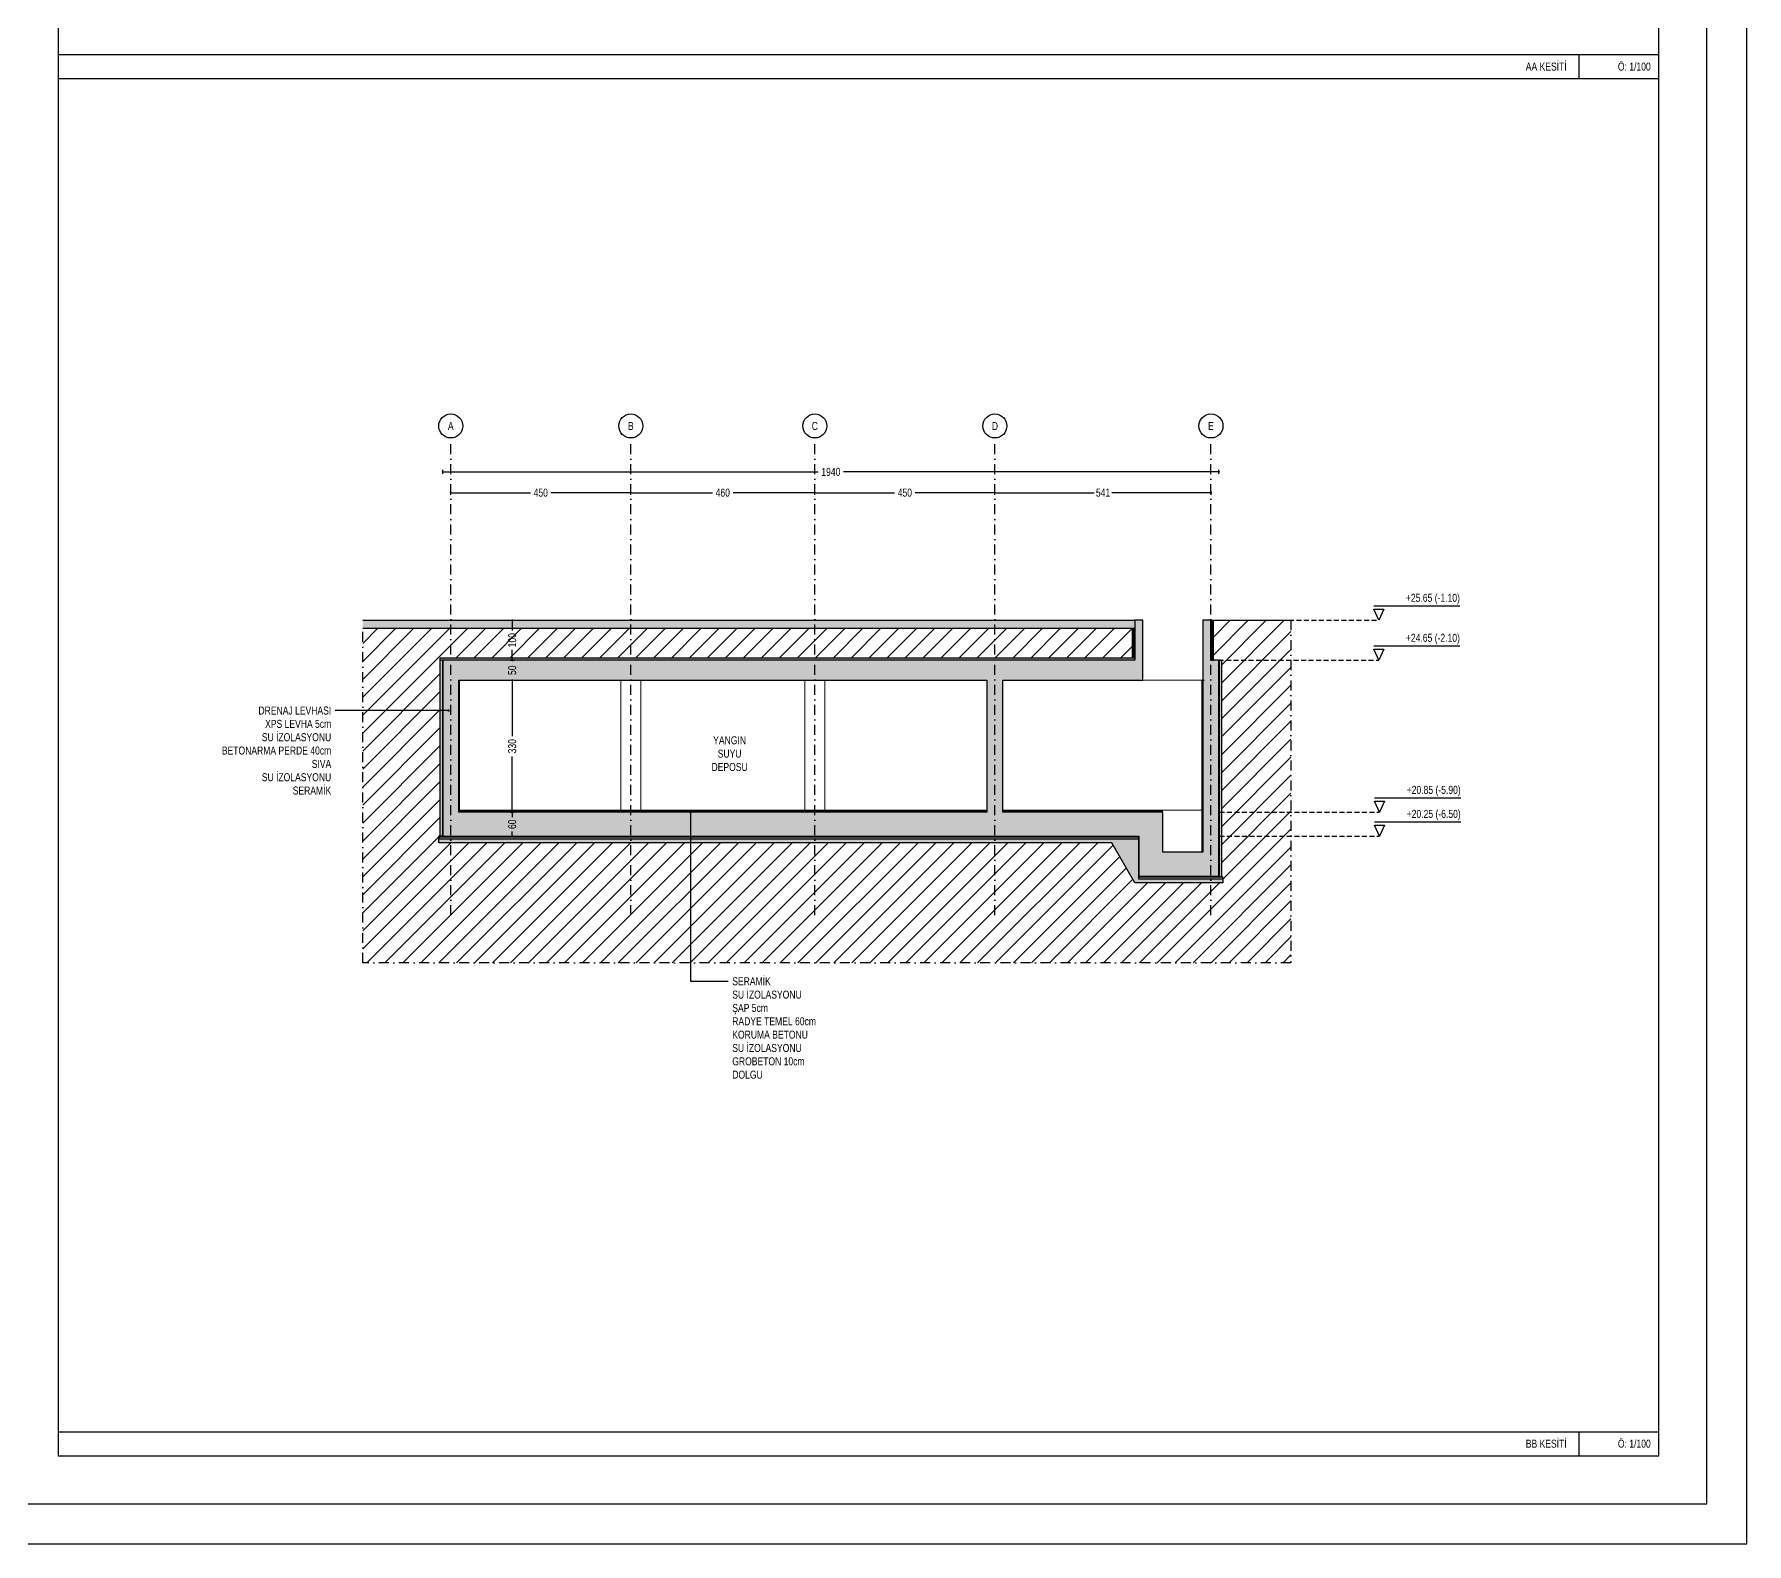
# Model space of a CAD drawing. Header units: centimetres. Extents: x 26569 to 160723, y -3143 to 14565.
# Drawn here: x 153141 to 157421, y -3143 to 630 of the extents above; entities that cross this region are included whole.
import ezdxf
from ezdxf import colors
from ezdxf.entities.mleader import LeaderData, LeaderLine
from ezdxf.enums import TextEntityAlignment as Align
from ezdxf.math import Vec2, Vec3

# ---------------------------------------------------------------- set-up
doc = ezdxf.new("R2010")
doc.units = ezdxf.units.CM
doc.header["$LTSCALE"] = 100
doc.linetypes.add('DASHDOT2', pattern=[0.5, 0.25, -0.125, 0, -0.125])
doc.linetypes.add('HIDDEN2', pattern=[0.1875, 0.125, -0.0625])
for name, color, linetype in [('A-ANNO-DIMS', 187, 'Continuous'), ('A-ANNO-GRID', 155, 'DASHDOT2'), ('A-ANNO-TEXT', 50, 'Continuous'), ('A-ANNO-TTBL', 157, 'Continuous'), ('A-FNSH-TILE', 63, 'Continuous'), ('A-HATCH', 253, 'Continuous'), ('A-WALL-INSL', 249, 'Continuous'), ('S-CONC', 5, 'Continuous'), ('S-HTCH', 8, 'Continuous')]:
    doc.layers.add(name, color=color, linetype=linetype)
doc.layers.add('AS_GORUNUS', color=7, linetype='Continuous', lineweight=18)
doc.styles.add('Fields_100', font='act_simplex.shx', dxfattribs={"width": 0.8, "height": 20})
doc.dimstyles.new('FIELDS_100', dxfattribs={"dimscale": 0, "dimtxt": 20, "dimasz": 5, "dimexe": 5, "dimexo": 5, "dimgap": 5, "dimtad": 0, "dimdec": 0, "dimzin": 0, "dimdsep": 46, "dimtxsty": 'Fields_100', "dimblk": 'DOT', "dimcen": 0.09, "dimclrt": 50, "dimadec": 0, "dimazin": 0, "dimtfac": 1, "dimtdec": 0, "dimtix": 1, "dimtofl": 0, "dimtmove": 1, "dimatfit": 3, "dimfxl": 5, "dimfxlon": 1, "dimtolj": 1, "dimtzin": 0, "dimarcsym": 0})
pattern_1 = [(50, (126707.68, 4406.43), (18.218467, -1.5939086), [1.905, -20.955]), (355, (126707.68, 4406.43), (-3.524342, 19.105685), [1.524, -16.764058]), (100.451445, (126709.199, 4406.298), (14.694125, 17.511775), [1.619001, -17.809024]), (46.1842, (126707.68, 4411.51), (27.107904, -4.204233), [2.8575, -31.4325]), (96.63556, (126709.94, 4411.16), (23.740413, 24.742612), [2.428502, -26.71356]), (351.18415, (126707.68, 4411.51), (23.740413, 24.742612), [2.285997, -25.145973]), (21, (126710.22, 4410.24), (15.161439, -10.22652), [1.905, -20.955]), (326, (126710.22, 4410.24), (6.180203, 18.418797), [1.524, -16.764]), (71.451445, (126711.484, 4409.388), (21.341642, 8.192277), [1.619001, -17.808994]), (37.5, (126707.6806, 4406.4304), (0.3088603, 8.4555039), [0, -16.5608, 0, -17.018, 0, -16.8275]), (7.5, (126707.681, 4406.43), (6.6819663, 10.0180575), [0, -9.7028, 0, -16.1798, 0, -6.4135]), (327.5, (126702.0164, 4406.4304), (13.5590595, -0.5728744), [0, -6.35, 0, -19.812, 0, -26.289]), (317.5, (126699.476, 4406.43), (14.812918, 2.542649), [0, -8.255, 0, -13.1572, 0, -18.669])]
pattern_2 = [(0, (131680.0949, 4852.4166), (1.905, 1.09985226), [1.27, -2.54]), (120, (131680.0949, 4852.4166), (-1.904999996, 1.099852265), [1.27, -2.54]), (60, (131680.0949, 4852.4166), (4e-09, 2.199704523), [-2.54, 1.27])]

# ---------------------------------------------------------------- blocks, each defined once
blk = doc.blocks.new('_Dot')
at = {"color": 0, "linetype": 'ByBlock', "lineweight": -2}
blk.add_line((-0.5, 0), (-1, 0), dxfattribs=at)
at = {"color": 0, "linetype": 'ByBlock', "const_width": 0.5}
blk.add_lwpolyline([(-0.25, 0, 1), (0.25, 0, 1)], format="xyb", close=True, dxfattribs=at)
blk = doc.blocks.new('*D633')
at = {"layer": 'A-ANNO-DIMS', "color": 0, "lineweight": -2, "transparency": 16777216}
for p, q in [((154330.6, -1314.7), (154340.6, -1314.7)), ((154335.6, -1319.7), (154335.6, -1326.8)), ((154335.6, -1369.7), (154335.6, -1362.7)), ((154330.6, -1374.7), (154340.6, -1374.7))]:
    blk.add_line(p, q, dxfattribs=at)
at = {"layer": 'DEFPOINTS', "color": 0, "transparency": 16777216}
for p in [(154201.9, -1314.7), (154335.6, -1314.7), (154161.9, -1374.7)]:
    blk.add_point(p, dxfattribs=at)
at = {"layer": 'A-ANNO-DIMS', "color": 0, "lineweight": -2, "transparency": 16777216, "xscale": 5, "yscale": 5, "zscale": 5}
for p, rotation in [((154335.6, -1314.7), 90), ((154335.6, -1374.7), 270)]:
    blk.add_blockref('_Dot', p, dxfattribs=dict(at, rotation=rotation))
at = {"layer": 'A-ANNO-DIMS', "color": 50, "transparency": 16777216, "insert": (154335.6, -1344.7), "char_height": 20, "attachment_point": 5, "rotation": 90, "style": 'Fields_100'}
blk.add_mtext('\\A1;60', dxfattribs=at)
blk = doc.blocks.new('*D634')
at = {"layer": 'A-ANNO-DIMS', "color": 0, "lineweight": -2, "transparency": 16777216}
for p, q in [((154330.6, -984.7), (154340.6, -984.7)), ((154335.6, -989.7), (154335.6, -1124.2)), ((154335.6, -1309.7), (154335.6, -1175.3)), ((154330.6, -1314.7), (154340.6, -1314.7))]:
    blk.add_line(p, q, dxfattribs=at)
at = {"layer": 'DEFPOINTS', "color": 0, "transparency": 16777216}
for p in [(154201.9, -984.7), (154335.6, -984.7), (154201.9, -1314.7)]:
    blk.add_point(p, dxfattribs=at)
at = {"layer": 'A-ANNO-DIMS', "color": 0, "lineweight": -2, "transparency": 16777216, "xscale": 5, "yscale": 5, "zscale": 5}
for p, rotation in [((154335.6, -984.7), 90), ((154335.6, -1314.7), 270)]:
    blk.add_blockref('_Dot', p, dxfattribs=dict(at, rotation=rotation))
at = {"layer": 'A-ANNO-DIMS', "color": 50, "transparency": 16777216, "insert": (154335.6, -1149.7), "char_height": 20, "attachment_point": 5, "rotation": 90, "style": 'Fields_100'}
blk.add_mtext('\\A1;330', dxfattribs=at)
blk = doc.blocks.new('*D635')
at = {"layer": 'A-ANNO-DIMS', "color": 0, "lineweight": -2, "transparency": 16777216}
for p, q in [((154330.6, -934.7), (154340.6, -934.7)), ((154335.6, -929.7), (154335.6, -924.7)), ((154330.6, -984.7), (154340.6, -984.7)), ((154335.6, -989.7), (154335.6, -994.7))]:
    blk.add_line(p, q, dxfattribs=at)
at = {"layer": 'DEFPOINTS', "color": 0, "transparency": 16777216}
for p in [(154161.9, -934.7), (154335.6, -934.7), (154201.9, -984.7)]:
    blk.add_point(p, dxfattribs=at)
at = {"layer": 'A-ANNO-DIMS', "color": 0, "lineweight": -2, "transparency": 16777216, "xscale": 5, "yscale": 5, "zscale": 5}
for p, rotation in [((154335.6, -934.7), 270), ((154335.6, -984.7), 90)]:
    blk.add_blockref('_Dot', p, dxfattribs=dict(at, rotation=rotation))
at = {"layer": 'A-ANNO-DIMS', "color": 50, "transparency": 16777216, "insert": (154335.6, -959.7), "char_height": 20, "attachment_point": 5, "rotation": 90, "style": 'Fields_100'}
blk.add_mtext('\\A1;50', dxfattribs=at)
blk = doc.blocks.new('*D636')
at = {"layer": 'A-ANNO-DIMS', "color": 0, "lineweight": -2, "transparency": 16777216}
for p, q in [((154330.6, -834.7), (154340.6, -834.7)), ((154335.6, -839.7), (154335.6, -860.7)), ((154330.6, -934.7), (154340.6, -934.7)), ((154335.6, -929.7), (154335.6, -908.8))]:
    blk.add_line(p, q, dxfattribs=at)
at = {"layer": 'DEFPOINTS', "color": 0, "transparency": 16777216}
for p in [(154161.9, -834.7), (154335.6, -834.7), (154161.9, -934.7)]:
    blk.add_point(p, dxfattribs=at)
at = {"layer": 'A-ANNO-DIMS', "color": 0, "lineweight": -2, "transparency": 16777216, "xscale": 5, "yscale": 5, "zscale": 5}
for p, rotation in [((154335.6, -834.7), 90), ((154335.6, -934.7), 270)]:
    blk.add_blockref('_Dot', p, dxfattribs=dict(at, rotation=rotation))
at = {"layer": 'A-ANNO-DIMS', "color": 50, "transparency": 16777216, "insert": (154335.6, -884.7), "char_height": 20, "attachment_point": 5, "rotation": 90, "style": 'Fields_100'}
blk.add_mtext('\\A1;100', dxfattribs=at)
blk = doc.blocks.new('*D629')
at = {"layer": 'A-ANNO-DIMS', "color": 0, "lineweight": -2, "transparency": 16777216}
for p, q in [((154181.9, -521), (154181.9, -511)), ((154631.9, -521), (154631.9, -511)), ((154186.9, -516), (154381.4, -516)), ((154626.9, -516), (154432.5, -516))]:
    blk.add_line(p, q, dxfattribs=at)
at = {"layer": 'DEFPOINTS', "color": 0, "transparency": 16777216}
for p in [(154631.9, -516), (154181.9, -651.9), (154631.9, -651.9)]:
    blk.add_point(p, dxfattribs=at)
at = {"layer": 'A-ANNO-DIMS', "color": 0, "lineweight": -2, "transparency": 16777216, "xscale": 5, "yscale": 5, "zscale": 5, "rotation": 180}
blk.add_blockref('_Dot', (154181.9, -516), dxfattribs=at)
at = {"layer": 'A-ANNO-DIMS', "color": 0, "lineweight": -2, "transparency": 16777216, "xscale": 5, "yscale": 5, "zscale": 5}
blk.add_blockref('_Dot', (154631.9, -516), dxfattribs=at)
at = {"layer": 'A-ANNO-DIMS', "color": 50, "transparency": 16777216, "insert": (154406.9, -516), "char_height": 20, "attachment_point": 5, "style": 'Fields_100'}
blk.add_mtext('\\A1;450', dxfattribs=at)
blk = doc.blocks.new('*D630')
at = {"layer": 'A-ANNO-DIMS', "color": 0, "lineweight": -2, "transparency": 16777216}
for p, q in [((154631.9, -521), (154631.9, -511)), ((155091.9, -521), (155091.9, -511)), ((154636.9, -516), (154836.4, -516)), ((155086.9, -516), (154887.5, -516))]:
    blk.add_line(p, q, dxfattribs=at)
at = {"layer": 'DEFPOINTS', "color": 0, "transparency": 16777216}
for p in [(155091.9, -516), (155091.9, -838), (154631.9, -932)]:
    blk.add_point(p, dxfattribs=at)
at = {"layer": 'A-ANNO-DIMS', "color": 0, "lineweight": -2, "transparency": 16777216, "xscale": 5, "yscale": 5, "zscale": 5, "rotation": 180}
blk.add_blockref('_Dot', (154631.9, -516), dxfattribs=at)
at = {"layer": 'A-ANNO-DIMS', "color": 0, "lineweight": -2, "transparency": 16777216, "xscale": 5, "yscale": 5, "zscale": 5}
blk.add_blockref('_Dot', (155091.9, -516), dxfattribs=at)
at = {"layer": 'A-ANNO-DIMS', "color": 50, "transparency": 16777216, "insert": (154861.9, -516), "char_height": 20, "attachment_point": 5, "style": 'Fields_100'}
blk.add_mtext('\\A1;460', dxfattribs=at)
blk = doc.blocks.new('*D631')
at = {"layer": 'A-ANNO-DIMS', "color": 0, "lineweight": -2, "transparency": 16777216}
for p, q in [((155091.9, -521), (155091.9, -511)), ((155541.9, -521), (155541.9, -511)), ((155096.9, -516), (155291.4, -516)), ((155536.9, -516), (155342.5, -516))]:
    blk.add_line(p, q, dxfattribs=at)
at = {"layer": 'DEFPOINTS', "color": 0, "transparency": 16777216}
for p in [(155541.9, -516), (155091.9, -651.9), (155541.9, -651.9)]:
    blk.add_point(p, dxfattribs=at)
at = {"layer": 'A-ANNO-DIMS', "color": 0, "lineweight": -2, "transparency": 16777216, "xscale": 5, "yscale": 5, "zscale": 5, "rotation": 180}
blk.add_blockref('_Dot', (155091.9, -516), dxfattribs=at)
at = {"layer": 'A-ANNO-DIMS', "color": 0, "lineweight": -2, "transparency": 16777216, "xscale": 5, "yscale": 5, "zscale": 5}
blk.add_blockref('_Dot', (155541.9, -516), dxfattribs=at)
at = {"layer": 'A-ANNO-DIMS', "color": 50, "transparency": 16777216, "insert": (155316.9, -516), "char_height": 20, "attachment_point": 5, "style": 'Fields_100'}
blk.add_mtext('\\A1;450', dxfattribs=at)
blk = doc.blocks.new('*D632')
at = {"layer": 'A-ANNO-DIMS', "color": 0, "lineweight": -2, "transparency": 16777216}
for p, q in [((155541.9, -521), (155541.9, -511)), ((156082.4, -521), (156082.4, -511)), ((155546.9, -516), (155790.1, -516)), ((156077.4, -516), (155834.3, -516))]:
    blk.add_line(p, q, dxfattribs=at)
at = {"layer": 'DEFPOINTS', "color": 0, "transparency": 16777216}
for p in [(156082.4, -516), (155541.9, -651.9), (156082.4, -651.9)]:
    blk.add_point(p, dxfattribs=at)
at = {"layer": 'A-ANNO-DIMS', "color": 0, "lineweight": -2, "transparency": 16777216, "xscale": 5, "yscale": 5, "zscale": 5, "rotation": 180}
blk.add_blockref('_Dot', (155541.9, -516), dxfattribs=at)
at = {"layer": 'A-ANNO-DIMS', "color": 0, "lineweight": -2, "transparency": 16777216, "xscale": 5, "yscale": 5, "zscale": 5}
blk.add_blockref('_Dot', (156082.4, -516), dxfattribs=at)
at = {"layer": 'A-ANNO-DIMS', "color": 50, "transparency": 16777216, "insert": (155812.2, -516), "char_height": 20, "attachment_point": 5, "style": 'Fields_100'}
blk.add_mtext('\\A1;541', dxfattribs=at)
blk = doc.blocks.new('*D637')
at = {"layer": 'A-ANNO-DIMS', "color": 0, "lineweight": -2, "transparency": 16777216}
for p, q in [((154161.9, -469.2), (154161.9, -459.2)), ((154166.9, -464.2), (155100.3, -464.2)), ((156096.9, -464.2), (155163.6, -464.2)), ((156101.9, -469.2), (156101.9, -459.2))]:
    blk.add_line(p, q, dxfattribs=at)
at = {"layer": 'DEFPOINTS', "color": 0, "transparency": 16777216}
for p in [(156101.9, -464.2), (154161.9, -934.7), (156101.9, -934.7)]:
    blk.add_point(p, dxfattribs=at)
at = {"layer": 'A-ANNO-DIMS', "color": 0, "lineweight": -2, "transparency": 16777216, "xscale": 5, "yscale": 5, "zscale": 5, "rotation": 180}
blk.add_blockref('_Dot', (154161.9, -464.2), dxfattribs=at)
at = {"layer": 'A-ANNO-DIMS', "color": 0, "lineweight": -2, "transparency": 16777216, "xscale": 5, "yscale": 5, "zscale": 5}
blk.add_blockref('_Dot', (156101.9, -464.2), dxfattribs=at)
at = {"layer": 'A-ANNO-DIMS', "color": 50, "transparency": 16777216, "insert": (155131.9, -464.2), "char_height": 20, "attachment_point": 5, "style": 'Fields_100'}
blk.add_mtext('\\A1;1940', dxfattribs=at)

msp = doc.modelspace()

# ---------------------------------------------------------------- hatches: boundary and pattern name
at = {"layer": 'A-HATCH'}
h = msp.add_hatch(dxfattribs=at)
h.set_pattern_fill('LINE', color=256, scale=10, angle=45, style=0)
h.set_pattern_definition([(45, (126707.68, 4406.43), (-22.45064, 22.45064), [])])
h.paths.add_polyline_path([(155885.94, -928.73), (155885.94, -854.72), (153961.94, -854.72), (153961.94, -1690.72), (156281.94, -1690.72), (156281.94, -834.73), (156087.95, -834.73), (156087.95, -934.23), (156107.94, -933.73), (156107.95, -1475.72), (156111.94, -1475.72), (156111.94, -1490.72), (155891.94, -1490.72), (155834.22, -1390.73), (154151.94, -1390.73), (154151.94, -1375.73), (154155.94, -1375.73), (154155.94, -928.72)])
at = {"layer": 'A-WALL-INSL', "linetype": 'HIDDEN2', "ltscale": 0.5}
h = msp.add_hatch(dxfattribs=at)
h.set_pattern_fill('HONEY', color=256, scale=0.4, style=0)
h.set_pattern_definition(pattern_2)
h.paths.add_polyline_path([(155890.94, -854.72), (155885.94, -854.72), (155885.94, -928.73), (155890.94, -928.73)])
h = msp.add_hatch(dxfattribs=at)
h.set_pattern_fill('HONEY', color=256, scale=0.4, style=0)
h.set_pattern_definition(pattern_2)
h.paths.add_polyline_path([(156082.95, -834.73), (156087.95, -834.73), (156087.95, -934.23), (156082.95, -934.23)])
h = msp.add_hatch(dxfattribs=at)
h.set_pattern_fill('HONEY', color=256, scale=0.4, style=0)
h.set_pattern_definition([(0, (129950.0967, 4406.4231), (1.905, 1.09985226), [1.27, -2.54]), (120, (129950.0967, 4406.4231), (-1.904999996, 1.099852265), [1.27, -2.54]), (60, (129950.0967, 4406.4231), (4e-09, 2.199704523), [-2.54, 1.27])])
h.paths.add_polyline_path([(154155.94, -1374.72), (154155.94, -933.73), (154160.94, -933.73), (154160.94, -1374.72)])
h = msp.add_hatch(dxfattribs=at)
h.set_pattern_fill('HONEY', color=256, scale=0.4, style=0)
h.set_pattern_definition([(0, (131897.0967, 4406.4231), (1.905, 1.09985226), [1.27, -2.54]), (120, (131897.0967, 4406.4231), (-1.904999996, 1.099852265), [1.27, -2.54]), (60, (131897.0967, 4406.4231), (4e-09, 2.199704523), [-2.54, 1.27])])
h.paths.add_polyline_path([(156102.94, -1475.22), (156102.94, -933.73), (156107.94, -933.73), (156107.94, -1475.22)])
at = {"layer": 'S-HTCH'}
h = msp.add_hatch(dxfattribs=at)
h.set_pattern_fill('ANSI33', color=256)
h.set_pattern_definition([(45, (129764.097, 3896.314), (-4.490128, 4.490128), []), (45, (129768.587, 3896.314), (-4.490128, 4.490128), [3.175, -1.5875])])
h.paths.add_polyline_path([(155891.94, -854.72), (155891.94, -834.72), (153961.94, -834.72), (153961.94, -854.72)])
h = msp.add_hatch(dxfattribs=at)
h.set_pattern_fill('ANSI33', color=256)
h.set_pattern_definition([(45, (129288.68, 6436.7965), (-4.490128, 4.490128), []), (45, (129293.17, 6436.7965), (-4.490128, 4.490128), [3.175, -1.5875])])
h.paths.add_polyline_path([(156101.96, -934.74), (156081.96, -934.74), (156081.96, -834.74), (156061.96, -834.74), (156061.96, -1414.72), (155961.96, -1414.72), (155961.96, -1314.72), (155561.96, -1314.72), (155561.96, -984.73), (155911.96, -984.73), (155911.96, -834.74), (155891.96, -834.74), (155891.96, -934.74), (154161.96, -934.74), (154161.96, -1374.73), (155901.96, -1374.72), (155901.96, -1474.72), (156101.96, -1474.72)])
h.paths.add_polyline_path([(154201.96, -1314.74), (154201.96, -984.74), (155521.96, -984.74), (155521.96, -1314.74)], flags=16)
h = msp.add_hatch(dxfattribs=at)
h.set_pattern_fill('AR-CONC', color=256, scale=0.1, style=0)
h.set_pattern_definition([(50, (129950.097, 3896.314), (18.218467, -1.5939086), [1.905, -20.955]), (355, (129950.097, 3896.314), (-3.524342, 19.105685), [1.524, -16.764058]), (100.451445, (129951.615, 3896.181), (14.694125, 17.511775), [1.619001, -17.809024]), (46.1842, (129950.097, 3901.394), (27.107904, -4.204233), [2.8575, -31.4325]), (96.63556, (129952.356, 3901.043), (23.740413, 24.742612), [2.428502, -26.71356]), (351.18415, (129950.097, 3901.394), (23.740413, 24.742612), [2.285997, -25.145973]), (21, (129952.637, 3900.124), (15.161439, -10.22652), [1.905, -20.955]), (326, (129952.637, 3900.124), (6.180203, 18.418797), [1.524, -16.764]), (71.451445, (129953.9, 3899.272), (21.341642, 8.192277), [1.619001, -17.808994]), (37.5, (129950.097, 3896.314), (0.3088603, 8.4555039), [0, -16.5608, 0, -17.018, 0, -16.8275]), (7.5, (129950.097, 3896.314), (6.6819663, 10.0180575), [0, -9.7028, 0, -16.1798, 0, -6.4135]), (327.5, (129944.4325, 3896.314), (13.5590595, -0.5728744), [0, -6.35, 0, -19.812, 0, -26.289]), (317.5, (129941.893, 3896.314), (14.812918, 2.542649), [0, -8.255, 0, -13.1572, 0, -18.669])])
h.paths.add_polyline_path([(155891.44, -928.72), (154160.94, -928.72), (154160.94, -933.72), (155891.44, -933.72)])
h = msp.add_hatch(dxfattribs=at)
h.set_pattern_fill('AR-CONC', color=256, scale=0.1, style=0)
h.set_pattern_definition([(50, (130600.097, 3896.314), (18.218467, -1.5939086), [1.905, -20.955]), (355, (130600.097, 3896.314), (-3.524342, 19.105685), [1.524, -16.764058]), (100.451445, (130601.615, 3896.181), (14.694125, 17.511775), [1.619001, -17.809024]), (46.1842, (130600.097, 3901.394), (27.107904, -4.204233), [2.8575, -31.4325]), (96.63556, (130602.356, 3901.044), (23.740413, 24.742612), [2.428502, -26.71356]), (351.18415, (130600.097, 3901.394), (23.740413, 24.742612), [2.285997, -25.145973]), (21, (130602.637, 3900.124), (15.161439, -10.22652), [1.905, -20.955]), (326, (130602.637, 3900.124), (6.180203, 18.418797), [1.524, -16.764]), (71.451445, (130603.9, 3899.272), (21.341642, 8.192277), [1.619001, -17.808994]), (37.5, (130600.097, 3896.314), (0.3088603, 8.4555039), [0, -16.5608, 0, -17.018, 0, -16.8275]), (7.5, (130600.097, 3896.314), (6.6819663, 10.0180575), [0, -9.7028, 0, -16.1798, 0, -6.4135]), (327.5, (130594.4325, 3896.314), (13.5590595, -0.5728744), [0, -6.35, 0, -19.812, 0, -26.289]), (317.5, (130591.893, 3896.314), (14.812918, 2.542649), [0, -8.255, 0, -13.1572, 0, -18.669])])
h.paths.add_polyline_path([(155521.94, -1314.72), (155521.94, -1310.72), (154201.94, -1310.72), (154201.94, -1314.72)])
h.paths.add_polyline_path([(155561.94, -1310.72), (155561.94, -1314.72), (155961.94, -1314.72), (155961.94, -1310.72)])
h = msp.add_hatch(dxfattribs=at)
h.set_pattern_fill('AR-CONC', color=256, scale=0.1, style=0)
h.set_pattern_definition(pattern_1)
h.paths.add_polyline_path([(155900.94, -1375.72), (154151.94, -1375.73), (154151.94, -1380.73), (155900.94, -1380.72)])
h = msp.add_hatch(dxfattribs=at)
h.set_pattern_fill('AR-CONC', color=256, scale=0.1, style=0)
h.set_pattern_definition([(50, (129288.68, 6430.797), (18.218467, -1.5939086), [1.905, -20.955]), (355, (129288.68, 6430.797), (-3.524342, 19.105685), [1.524, -16.764058]), (100.451445, (129290.198, 6430.664), (14.694125, 17.511775), [1.619001, -17.809024]), (46.1842, (129288.68, 6435.877), (27.107904, -4.204233), [2.8575, -31.4325]), (96.63556, (129290.939, 6435.526), (23.740413, 24.742612), [2.428502, -26.71356]), (351.18415, (129288.68, 6435.877), (23.740413, 24.742612), [2.285997, -25.145973]), (21, (129291.22, 6434.607), (15.161439, -10.22652), [1.905, -20.955]), (326, (129291.22, 6434.607), (6.180203, 18.418797), [1.524, -16.764]), (71.451445, (129292.483, 6433.754), (21.341642, 8.192277), [1.619001, -17.808994]), (37.5, (129288.68, 6430.7965), (0.3088603, 8.4555039), [0, -16.5608, 0, -17.018, 0, -16.8275]), (7.5, (129288.68, 6430.7965), (6.6819663, 10.0180575), [0, -9.7028, 0, -16.1798, 0, -6.4135]), (327.5, (129283.0155, 6430.7965), (13.5590595, -0.5728744), [0, -6.35, 0, -19.812, 0, -26.289]), (317.5, (129280.475, 6430.797), (14.812918, 2.542649), [0, -8.255, 0, -13.1572, 0, -18.669])])
h.paths.add_polyline_path([(154151.94, -1380.73), (155900.94, -1380.72), (155900.94, -1480.72), (156111.94, -1480.72), (156111.94, -1490.72), (155891.94, -1490.72), (155834.22, -1390.73), (154151.94, -1390.73)])
h = msp.add_hatch(dxfattribs=at)
h.set_pattern_fill('AR-CONC', color=256, scale=0.1, style=0)
h.set_pattern_definition(pattern_1)
h.paths.add_polyline_path([(156111.94, -1475.47), (155901.44, -1475.22), (155901.44, -1375.22), (155541.94, -1375.22), (155541.94, -1375.73), (155900.94, -1375.73), (155900.94, -1380.72), (155900.94, -1480.72), (156111.94, -1480.97)])

# ---------------------------------------------------------------- linework, layer by layer
at = {"layer": 'A-ANNO-DIMS', "linetype": 'HIDDEN2'}
for p, q in [((156201.94, -834.72), (156501.5, -834.72)), ((156100.94, -934.72), (156501.5, -934.72)), ((156102.94, -1314.72), (156503.5, -1314.72)), ((156102.94, -1374.72), (156503.5, -1374.72))]:
    msp.add_line(p, q, dxfattribs=at)
at = {"layer": 'A-ANNO-DIMS', "elevation": 0}
for points in [[(156704.14, -799.72), (156489, -799.72)], [(156081.94, -834.73), (156281.94, -834.73)], [(156704.14, -899.72), (156489, -899.72)], [(156706.14, -1279.72), (156491, -1279.72)], [(156706.14, -1339.72), (156491, -1339.72)]]:
    msp.add_lwpolyline(points, dxfattribs=at)
for points in [[(156501.5, -834.72), (156489, -807.22), (156514, -807.22)], [(156501.5, -934.72), (156489, -907.22), (156514, -907.22)], [(156503.5, -1314.72), (156491, -1287.22), (156516, -1287.22)], [(156503.5, -1374.72), (156491, -1347.22), (156516, -1347.22)]]:
    msp.add_lwpolyline(points, close=True, dxfattribs=at)
at = {"layer": 'A-ANNO-GRID', "elevation": 0}
for points in [[(154181.94, -1572.04), (154181.94, -379.32)], [(154631.94, -1572.04), (154631.94, -379.32)], [(155091.94, -1572.04), (155091.94, -379.32)], [(155541.94, -1572.04), (155541.94, -379.32)], [(156081.94, -1572.04), (156081.94, -379.32)], [(156281.94, -834.73), (156281.94, -1690.72), (153961.94, -1690.72), (153961.94, -854.72)]]:
    msp.add_lwpolyline(points, dxfattribs=at)
at = {"layer": 'A-ANNO-GRID', "linetype": 'Continuous', "ltscale": 10}
for centre in [(154181.94, -349.32), (154631.94, -349.32), (155091.94, -349.32), (155541.94, -349.32), (156081.94, -349.32)]:
    msp.add_circle(centre, 30, dxfattribs=at)
at = {"layer": 'A-ANNO-TTBL'}
for p, q in [((153201.02, 5917.18), (153201.03, -2922.85)), ((153201.03, 578.76), (157201.03, 578.77)), ((157001.03, 578.77), (157001.03, 518.77)), ((153201.02, 518.76), (157201.02, 518.77)), ((153201.03, -2862.85), (157201.03, -2862.85)), ((157001.03, -2862.85), (157001.03, -2922.85))]:
    msp.add_line(p, q, dxfattribs=at)
for points in [[(157421.04, -3142.83), (157421.04, 9557.17), (26568.76, 9557.19), (26568.76, -3142.81)], [(157321.04, -3042.83), (157321.04, 9457.17), (26668.76, 9457.19), (26668.76, -3042.81)]]:
    msp.add_lwpolyline(points, close=True, dxfattribs=at)
msp.add_lwpolyline([(153201.03, -2922.85), (157201.03, -2922.85), (157201.02, 5917.18)], dxfattribs=at)
at = {"layer": 'A-FNSH-TILE'}
for p, q in [((154202.94, -1310.72), (154202.94, -985.72)), ((154203.94, -1310.72), (154203.94, -985.72)), ((156059.94, -1414.72), (156059.94, -984.72)), ((156060.94, -1414.72), (156060.94, -984.72)), ((154201.94, -1309.72), (155521.94, -1309.72)), ((154201.94, -1310.72), (155521.94, -1310.72)), ((155561.94, -1309.72), (155961.94, -1309.72)), ((155561.94, -1310.72), (155961.94, -1310.72))]:
    msp.add_line(p, q, dxfattribs=at)
at = {"layer": 'A-WALL-INSL', "linetype": 'HIDDEN2', "ltscale": 0.5, "const_width": 1, "elevation": 0}
msp.add_lwpolyline([(156082.44, -834.73), (156082.44, -934.23), (156102.44, -934.23), (156102.44, -1475.22), (155901.44, -1475.22), (155901.44, -1375.22), (154161.45, -1375.22), (154161.44, -934.23), (155891.44, -934.23), (155891.45, -834.73)], dxfattribs=at)
at = {"layer": 'A-WALL-INSL', "ltscale": 0.5, "elevation": 0}
for points in [[(155890.94, -854.72), (155890.94, -928.73), (155885.94, -928.73), (155885.94, -854.72)], [(156082.95, -854.72), (156082.95, -934.23), (156087.95, -934.23), (156087.95, -834.73)]]:
    msp.add_lwpolyline(points, dxfattribs=at)
for points in [[(154155.94, -1374.72), (154155.94, -933.73), (154160.94, -933.73), (154160.94, -1374.72)], [(156102.94, -1475.72), (156102.94, -933.73), (156107.94, -933.73), (156107.94, -1475.72)]]:
    msp.add_lwpolyline(points, close=True, dxfattribs=at)
at = {"layer": 'AS_GORUNUS'}
for p, q in [((155911.94, -984.72), (156066.17, -984.72)), ((155961.94, -1309.72, 0), (156061.94, -1309.72, 0))]:
    msp.add_line(p, q, dxfattribs=at)
at = {"layer": 'AS_GORUNUS', "elevation": 0}
for points in [[(154656.94, -1309.72), (154656.94, -984.73), (154606.94, -984.73), (154606.94, -1309.72)], [(155116.94, -1309.72), (155116.94, -984.73), (155066.94, -984.73), (155066.94, -1309.72)]]:
    msp.add_lwpolyline(points, dxfattribs=at)
at = {"layer": 'S-CONC'}
for p, q in [((153961.94, -834.72), (155891.94, -834.73)), ((153961.94, -854.72), (155891.94, -854.72)), ((154155.94, -933.72), (154155.94, -928.72)), ((154155.94, -928.72), (155891.44, -928.73)), ((154151.94, -1375.73), (155900.94, -1375.73)), ((154151.94, -1375.73), (154151.94, -1380.73)), ((155900.94, -1380.72), (155900.94, -1375.73)), ((155901.94, -1475.72), (156111.94, -1475.72)), ((156111.94, -1480.72), (156111.94, -1475.72))]:
    msp.add_line(p, q, dxfattribs=at)
at = {"layer": 'S-CONC', "elevation": 0}
for points in [[(156101.94, -934.73), (156081.94, -934.73), (156081.94, -834.73), (156061.94, -834.73), (156061.94, -1414.72), (155961.94, -1414.72), (155961.94, -1314.72), (155561.94, -1314.72), (155561.94, -984.72), (155911.94, -984.72), (155911.94, -834.73), (155891.94, -834.73), (155891.94, -934.73), (154161.94, -934.73), (154161.94, -1374.72), (155901.94, -1374.72), (155901.94, -1474.72), (156101.94, -1474.72), (156101.94, -934.73)], [(154151.94, -1380.73), (155900.94, -1380.72), (155900.94, -1480.72), (156111.94, -1480.72), (156111.94, -1490.72), (155891.94, -1490.72), (155834.22, -1390.73), (154151.94, -1390.73), (154151.94, -1380.73)]]:
    msp.add_lwpolyline(points, dxfattribs=at)
msp.add_lwpolyline([(154201.94, -1314.73), (154201.94, -984.73), (155521.94, -984.73), (155521.94, -1314.73)], close=True, dxfattribs=at)

# ---------------------------------------------------------------- texts
at = {"layer": 'A-ANNO-DIMS', "color": 50, "char_height": 20, "attachment_point": 9, "style": 'Fields_100'}
for s, insert in [('+25.65 (-1.10)', (156704.14, -794.72)), ('+24.65 (-2.10)', (156704.14, -894.72)), ('+20.85 (-5.90)', (156706.14, -1274.72)), ('+20.25 (-6.50)', (156706.14, -1334.72))]:
    msp.add_mtext_dynamic_manual_height_columns(s, width=226.336, gutter_width=100, heights=[0], dxfattribs=dict(at, insert=insert))
at = {"layer": 'A-ANNO-GRID', "color": 50, "style": 'Fields_100', "width": 0.8}
for s, p in [('A', (154181.94, -349.32)), ('B', (154631.94, -349.32)), ('C', (155091.94, -349.32)), ('D', (155541.94, -349.32)), ('E', (156081.94, -349.32))]:
    msp.add_text(s, height=20, rotation=359.92667, dxfattribs=at).set_placement(p, align=Align.MIDDLE_CENTER)
at = {"layer": 'A-ANNO-TEXT', "char_height": 20, "style": 'Fields_100'}
for s, width, gutter_width, insert, attachment_point in [('AA KESİTİ', 200.3885, 12.5, (156971.03, 548.77), 6), ('Ö: 1/100', 416.0558, 12.5, (157181.03, 548.77), 6), ('YANGIN SUYU DEPOSU', 93.7535, 100, (154878.93, -1124.81), 2), ('BB KESİTİ', 200.3885, 12.5, (156971.03, -2892.85), 6), ('Ö: 1/100', 416.0558, 12.5, (157181.03, -2892.85), 6)]:
    msp.add_mtext_dynamic_manual_height_columns(s, width=width, gutter_width=gutter_width, heights=[0], dxfattribs=dict(at, insert=insert, attachment_point=attachment_point))

# ---------------------------------------------------------------- dimensions: what is measured, and where the dimension line sits
at = {"layer": 'A-ANNO-DIMS'}
for base, p1, p2, picture, middle in [((156101.94, -464.22), (154161.94, -934.73), (156101.94, -934.73), '*D637', (155131.94, -464.22)), ((154631.94, -515.98), (154181.94, -651.88, 0), (154631.94, -651.88, 0), '*D629', (154406.94, -515.98)), ((155091.94, -515.98), (154631.94, -931.97, 0), (155091.94, -837.97, 0), '*D630', (154861.94, -515.98)), ((155541.94, -515.98), (155091.94, -651.88, 0), (155541.94, -651.89, 0), '*D631', (155316.94, -515.98)), ((156082.44486721, -515.97648264), (155541.94486721, -651.88560375, 0), (156082.44486721, -651.8869299, 0), '*D632', (155812.19486721, -515.97648264))]:
    dim = msp.add_linear_dim(base=base, p1=p1, p2=p2, dimstyle='FIELDS_100', override={"dimscale": 1}, dxfattribs=at)
    dim.commit()
    dim.dimension.update_dxf_attribs({"geometry": picture, "text_midpoint": middle})
for base, p1, p2, picture, middle in [((154335.59, -834.73), (154161.94, -934.73), (154161.95, -834.73), '*D636', (154335.59, -884.73)), ((154335.59, -934.73), (154201.94, -984.73), (154161.94, -934.73), '*D635', (154335.59, -959.73)), ((154335.59, -984.73), (154201.94, -1314.73), (154201.94, -984.73), '*D634', (154335.59, -1149.73)), ((154335.59, -1314.73), (154161.94, -1374.72), (154201.94, -1314.73), '*D633', (154335.59, -1344.73))]:
    dim = msp.add_linear_dim(base=base, p1=p1, p2=p2, angle=90, dimstyle='FIELDS_100', override={"dimscale": 1}, dxfattribs=at)
    dim.commit()
    dim.dimension.update_dxf_attribs({"geometry": picture, "text_midpoint": middle})

# ---------------------------------------------------------------- leaders
ml = msp.add_multileader_mtext('Standard', dxfattribs=at)
ml.set_content('DRENAJ LEVHASI\\PXPS LEVHA 5cm\\PSU İZOLASYONU\\PBETONARMA PERDE 40cm\\PSIVA\\PSU İZOLASYONU\\PSERAMİK', color=50, style='Fields_100')
ml.set_leader_properties(color=256)
ml.set_arrow_properties(name='DOT')
ml.build(insert=Vec2(0, 0))
ml.multileader.update_dxf_attribs({"dogleg_length": 10, "arrow_head_size": 6})
ctx = ml.context
ctx.base_point, ctx.char_height, ctx.arrow_head_size, ctx.landing_gap_size, ctx.plane_origin = Vec3(153560.91, -1060.38), 20, 6, 10, Vec3(154550.33, -1060.36)
ctx.text_align_type = 2
notes = []
notes.append((ctx, [(0, (1, 1, 0), (153903.29, -1060.38), (-1, 0), 10, [(0, [(154176.36, -1060.38)], 0, [])])]))
ctx.mtext.insert, ctx.mtext.alignment, ctx.mtext.flow_direction = Vec3(153883.29, -1050.38), 3, 5
ml = msp.add_multileader_mtext('Standard', dxfattribs=at)
ml.set_content('SERAMİK\\PSU İZOLASYONU\\PŞAP 5cm\\PRADYE TEMEL 60cm\\PKORUMA BETONU\\PSU İZOLASYONU\\PGROBETON 10cm\\PDOLGU', color=50, style='Fields_100')
ml.set_leader_properties(color=256)
ml.set_arrow_properties(name='DOT')
ml.build(insert=Vec2(0, 0))
ml.multileader.update_dxf_attribs({"dogleg_length": 10, "arrow_head_size": 6})
ctx = ml.context
ctx.base_point, ctx.char_height, ctx.arrow_head_size, ctx.landing_gap_size, ctx.plane_origin = Vec3(154875.56, -1737.08), 20, 6, 10, Vec3(155295.9, -1795.03)
notes.append((ctx, [(0, (1, 1, 0), (154780.86, -1737.08), (1, 0), 94.69, [(0, [(154780.86, -1314.73)], 0, [])])]))
ctx.mtext.insert, ctx.mtext.flow_direction = Vec3(154885.56, -1727.08), 5
for ctx, leaders in notes:
    for number, flags, end, landing, length, lines in leaders:
        leader = LeaderData()
        leader.index, (leader.has_last_leader_line, leader.has_dogleg_vector, leader.attachment_direction) = number, flags
        leader.last_leader_point, leader.dogleg_vector, leader.dogleg_length = Vec3(end), Vec3(landing), length
        for number, points, colour, breaks in lines:
            line = LeaderLine()
            line.index, line.vertices, line.color, line.breaks = number, Vec3.list(points), colors.encode_raw_color(colour), breaks
            leader.lines.append(line)
        ctx.leaders.append(leader)

doc.saveas('drawing.dxf')
